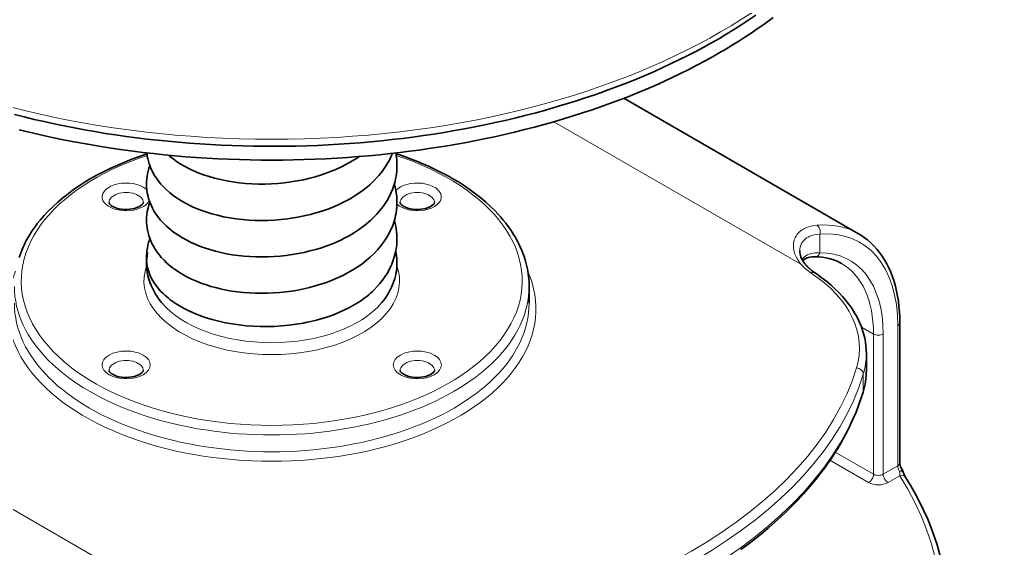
# Model space of a CAD drawing. Extents: x -1556 to 2480, y -1748 to 2591.
# Drawn here: x 1361.2 to 1643.9, y 1245.5 to 1399.8 of the extents above; entities that cross this region are included whole.
import ezdxf

# ---------------------------------------------------------------- set-up
doc = ezdxf.new("R2010")
doc.units = 0

msp = doc.modelspace()

# ---------------------------------------------------------------- linework, layer by layer
at = {"color": 7, "lineweight": 35}
for p, q in [((1537.309692, 1376.824585), (1605.738037, 1337.317383)), ((1617.714478, 1311.323242), (1617.714478, 1270.45752))]:
    msp.add_line(p, q, dxfattribs=at)
at = {"color": 7, "lineweight": 13}
for p, q in [((1516.938354, 1369.984741), (1588.930054, 1328.420288)), ((1617.128784, 1310.506836), (1617.128784, 1269.640991)), ((1610.057617, 1267.191528), (1610.057617, 1308.057251)), ((1612.886108, 1267.191528), (1612.886108, 1308.057251)), ((1280.460327, 1302.391235), (1412.15332, 1226.358276))]:
    msp.add_line(p, q, dxfattribs=at)
at = {"color": 7, "lineweight": 35, "ltscale": 0.011433}
msp.add_line((1459.797852, 1359.558838), (1460.175659, 1359.816528), dxfattribs=at)
at = {"color": 7, "lineweight": 13, "ltscale": 0.134875}
msp.add_line((1594.428467, 1337.169434), (1594.428467, 1331.774414), dxfattribs=at)
at = {"color": 7, "lineweight": 35, "ltscale": 0.122473}
for p, q in [((1509.69519, 1317.040527), (1509.69519, 1321.939453)), ((1607.980591, 1302.351929), (1607.980591, 1297.453003))]:
    msp.add_line(p, q, dxfattribs=at)
at = {"color": 7, "lineweight": 13, "ltscale": 0.100864}
msp.add_line((1606.563599, 1310.074585), (1610.057617, 1308.057251), dxfattribs=at)
at = {"color": 7, "lineweight": 13, "ltscale": 0.122473}
msp.add_line((1607.085938, 1296.390625), (1607.085938, 1291.491699), dxfattribs=at)
at = {"color": 7, "lineweight": 13, "ltscale": 0.321116}
msp.add_line((1610.057617, 1267.191528), (1598.933838, 1273.613892), dxfattribs=at)
at = {"color": 7, "lineweight": 13, "ltscale": 0.325122}
msp.add_line((1608.643433, 1264.742065), (1597.380859, 1271.244507), dxfattribs=at)
at = {"color": 7, "lineweight": 13, "ltscale": 0.122475}
msp.add_line((1617.128784, 1269.640991), (1612.886108, 1267.191528), dxfattribs=at)
at = {"color": 7, "lineweight": 13, "ltscale": 0.099933}
msp.add_line((1617.762085, 1266.740723), (1614.300293, 1264.742065), dxfattribs=at)
at = {"color": 7, "lineweight": 35}
for points in [[(1359.694092, 1372.091919), (1362.5625, 1371.365356), (1365.451538, 1370.667236), (1368.359985, 1369.997925), (1371.287231, 1369.357422), (1374.232178, 1368.746094), (1377.194336, 1368.16394), (1380.172607, 1367.611328), (1383.166504, 1367.088013), (1386.174683, 1366.594482), (1389.196777, 1366.130737), (1392.231567, 1365.696899), (1395.278564, 1365.293091), (1398.336426, 1364.919434), (1401.404785, 1364.57605), (1404.4823, 1364.262939), (1407.568604, 1363.980225), (1410.662354, 1363.728027), (1413.763062, 1363.506348), (1416.869629, 1363.315308), (1419.981201, 1363.154907), (1423.096924, 1363.025269), (1426.215942, 1362.92627), (1429.337402, 1362.858032), (1432.460327, 1362.820679), (1435.583862, 1362.813965), (1438.707153, 1362.838135), (1441.829346, 1362.893066), (1444.949585, 1362.97876), (1448.066895, 1363.095215), (1451.180298, 1363.242432), (1454.289185, 1363.420288), (1457.392456, 1363.628784), (1460.48938, 1363.867798), (1463.578857, 1364.137329), (1466.6604, 1364.437378), (1469.732788, 1364.7677), (1472.795288, 1365.128418), (1475.847046, 1365.519165), (1478.887207, 1365.940186), (1481.914795, 1366.390991), (1484.929199, 1366.871704), (1487.929199, 1367.38208), (1490.914429, 1367.922119), (1493.883545, 1368.491577), (1496.836182, 1369.090454), (1499.770996, 1369.718262), (1502.687744, 1370.375244), (1505.585083, 1371.060913), (1508.462646, 1371.775269), (1511.319092, 1372.518066), (1514.154175, 1373.289185), (1516.966553, 1374.088135), (1519.267944, 1374.767944), (1521.552856, 1375.466431), (1523.821289, 1376.183716), (1526.07251, 1376.919434), (1528.306274, 1377.673828), (1530.521973, 1378.446289), (1532.719604, 1379.237061), (1534.898193, 1380.045776), (1538.567139, 1381.465454), (1541.143188, 1382.50708), (1543.689453, 1383.574585), (1546.204834, 1384.66748), (1548.688843, 1385.785645), (1551.140625, 1386.928589), (1553.559692, 1388.096313), (1555.945313, 1389.28833), (1558.296631, 1390.504517), (1560.613281, 1391.744385), (1562.894287, 1393.007813), (1565.139282, 1394.294434), (1567.347412, 1395.604004), (1569.518066, 1396.936035), (1571.650757, 1398.290283), (1573.744751, 1399.666626), (1575.799438, 1401.064453)], [(1361.088745, 1367.655884), (1363.994263, 1366.94165), (1366.920166, 1366.256348), (1369.865723, 1365.600098), (1373.012085, 1364.935913), (1376.511963, 1364.240845), (1381.088745, 1363.398438), (1385.47168, 1362.662598), (1389.884521, 1361.989746), (1394.324463, 1361.380249), (1397.079468, 1361.036011), (1400.231323, 1360.672485), (1403.335449, 1360.346802), (1406.44873, 1360.052002), (1409.570068, 1359.788086), (1412.69873, 1359.554932), (1415.83374, 1359.352905), (1418.974243, 1359.181885), (1422.119385, 1359.04187), (1425.268066, 1358.933105), (1428.419434, 1358.855469), (1431.572754, 1358.80896), (1434.726929, 1358.793701), (1437.880981, 1358.80957), (1441.03418, 1358.856689), (1444.185669, 1358.934937), (1447.334229, 1359.044434), (1450.479248, 1359.185059), (1453.619629, 1359.356689), (1456.754517, 1359.559326), (1459.883057, 1359.793091), (1463.004272, 1360.057617), (1466.11731, 1360.353027), (1469.262085, 1360.683838), (1472.088989, 1361.009033), (1474.877686, 1361.355957), (1477.65686, 1361.727783), (1480.425903, 1362.124512), (1483.184082, 1362.545898), (1485.930786, 1362.991943), (1488.665283, 1363.462524), (1491.440796, 1363.967773), (1493.771484, 1364.413452), (1496.587158, 1364.978882), (1499.573975, 1365.61084), (1502.519287, 1366.267578), (1505.444824, 1366.953369), (1508.349976, 1367.668091), (1511.233765, 1368.411499), (1514.095459, 1369.183472), (1516.934082, 1369.983643), (1519.748901, 1370.812012), (1522.539185, 1371.668091), (1525.304077, 1372.55188), (1528.042603, 1373.462891), (1530.754272, 1374.401123), (1533.437988, 1375.366089), (1536.093262, 1376.357666), (1538.719116, 1377.37561), (1541.314941, 1378.419556), (1543.879883, 1379.489136), (1546.413208, 1380.584229), (1548.914185, 1381.704346), (1551.382202, 1382.849487), (1553.816406, 1384.019043), (1556.216187, 1385.212769), (1558.580688, 1386.43042), (1561.177734, 1387.817505), (1563.170044, 1388.918213), (1565.115356, 1390.025513), (1567.032837, 1391.149658), (1568.921753, 1392.290161), (1570.781982, 1393.447144), (1572.612793, 1394.620117), (1574.414063, 1395.809082), (1576.199097, 1397.022949), (1577.766357, 1398.119751), (1579.305664, 1399.22644), (1580.819946, 1400.345337)], [(1361.0802, 1330.435303), (1361.340698, 1331.191406), (1361.624634, 1331.947632), (1361.928833, 1332.695801), (1362.256592, 1333.444214), (1362.60376, 1334.183716), (1362.974487, 1334.923218), (1363.364014, 1335.652954), (1364.057739, 1336.855591), (1364.808472, 1338.043457), (1365.61499, 1339.21582), (1366.476318, 1340.371216), (1367.22876, 1341.312744), (1368.393921, 1342.66687), (1369.634399, 1343.99292), (1370.949097, 1345.290283), (1372.336548, 1346.557983), (1373.794678, 1347.794678), (1375.321777, 1348.999268), (1376.91626, 1350.170776), (1378.575928, 1351.308105), (1380.29895, 1352.410156), (1382.083374, 1353.475952), (1383.927002, 1354.504395), (1385.828003, 1355.494629), (1387.784058, 1356.445557), (1389.792847, 1357.356445), (1391.852417, 1358.226318), (1393.960205, 1359.054199), (1396.11377, 1359.839478), (1398.310913, 1360.581177)], [(1459.759277, 1348.914551), (1459.035767, 1348.441895), (1458.296997, 1347.983887), (1457.543457, 1347.540405), (1455.994019, 1346.697388), (1454.391724, 1345.912964), (1452.741821, 1345.187988), (1451.048706, 1344.522461), (1449.315186, 1343.91626), (1447.54541, 1343.369751), (1446.013428, 1342.951782), (1444.074585, 1342.491821), (1442.284912, 1342.132202), (1440.477661, 1341.829834), (1439.264648, 1341.659912), (1437.368042, 1341.446411), (1435.474976, 1341.295532), (1433.580444, 1341.206055), (1431.690796, 1341.177979), (1429.891968, 1341.208252), (1428.104004, 1341.294312), (1426.161499, 1341.452393), (1424.247803, 1341.676147), (1422.440308, 1341.952148), (1420.662842, 1342.288208), (1418.919678, 1342.68396), (1417.221069, 1343.137451), (1415.770142, 1343.582153), (1414.353638, 1344.071777), (1412.973755, 1344.606689), (1411.631714, 1345.187622), (1410.842529, 1345.559937), (1410.102661, 1345.931519), (1409.377808, 1346.318604), (1408.667969, 1346.721191), (1407.973999, 1347.139648), (1407.296021, 1347.574097), (1406.634888, 1348.024658), (1405.990234, 1348.492432), (1404.914795, 1349.34375), (1404.024048, 1350.128174), (1403.179932, 1350.953247), (1402.385498, 1351.81958), (1402.006226, 1352.270752), (1401.521362, 1352.890503), (1401.083008, 1353.5), (1400.477783, 1354.439453), (1399.931396, 1355.420166), (1399.567993, 1356.171753), (1399.25, 1356.924438), (1398.970703, 1357.694092), (1398.731323, 1358.480835), (1398.541626, 1359.246948), (1398.432129, 1359.79248), (1398.343262, 1360.34082), (1398.274902, 1360.894043)], [(1459.797852, 1359.558838), (1459.074585, 1359.084717), (1458.335815, 1358.625366), (1457.582397, 1358.180664), (1456.814575, 1357.75061), (1455.238403, 1356.93457), (1453.61145, 1356.177368), (1452.640503, 1355.763062), (1451.054565, 1355.141602), (1449.212036, 1354.499268), (1447.329224, 1353.924438), (1445.786377, 1353.510498), (1443.960205, 1353.083374), (1442.11145, 1352.716919), (1440.244629, 1352.411377), (1438.364624, 1352.166992), (1436.476196, 1351.983887), (1434.583984, 1351.862061), (1432.692749, 1351.801514), (1430.807007, 1351.802246), (1428.931396, 1351.863892), (1427.070679, 1351.986328), (1425.229492, 1352.169312), (1423.23938, 1352.438843), (1422.17749, 1352.61438), (1421.125854, 1352.811035), (1419.390259, 1353.187256), (1417.989868, 1353.540527), (1416.455566, 1353.982422), (1414.814331, 1354.523682), (1413.220703, 1355.124268), (1411.677979, 1355.784424), (1410.293213, 1356.451904), (1409.107178, 1357.087769), (1408.013306, 1357.734009), (1406.959229, 1358.419312), (1405.946777, 1359.144531), (1405.031128, 1359.866699), (1404.611206, 1360.22229)], [(1459.759277, 1348.914551), (1460.49353, 1349.420532), (1461.210083, 1349.942261), (1461.908569, 1350.479736), (1462.588257, 1351.032959), (1463.248413, 1351.601929), (1463.888428, 1352.186646), (1464.515869, 1352.795776), (1465.458252, 1353.786377), (1465.95105, 1354.346924), (1466.412109, 1354.902588), (1466.855591, 1355.469238), (1467.281006, 1356.046997), (1467.687744, 1356.63562), (1468.075317, 1357.234985), (1468.458374, 1357.871826), (1468.963989, 1358.793579), (1469.435059, 1359.763672), (1469.852295, 1360.749512)], [(1398.81311, 1347.574341), (1398.653442, 1348.155151), (1398.426392, 1349.205933), (1398.289063, 1350.147583), (1398.21814, 1350.990234), (1398.196045, 1351.748047), (1398.213135, 1352.505737), (1398.269531, 1353.261841), (1398.367432, 1354.031494), (1398.50769, 1354.80603), (1398.687134, 1355.567383), (1398.904663, 1356.315674), (1399.179932, 1357.106323)], [(1459.683228, 1338.243652), (1460.373047, 1338.715454), (1461.047485, 1339.20105), (1461.706055, 1339.700439), (1462.348267, 1340.213623), (1462.973755, 1340.740601), (1463.581665, 1341.281372), (1464.171631, 1341.835938), (1464.743164, 1342.404419), (1465.25647, 1342.944336), (1465.752808, 1343.496094), (1466.231445, 1344.059692), (1466.692139, 1344.634888), (1467.134155, 1345.221802), (1467.556763, 1345.820068), (1467.959595, 1346.429688), (1468.342041, 1347.050415), (1468.923218, 1348.092163), (1469.44458, 1349.161621), (1469.90332, 1350.256836), (1470.296265, 1351.375488), (1470.477783, 1351.979492), (1470.639526, 1352.588867), (1470.806152, 1353.321655), (1470.943726, 1354.060303), (1471.051758, 1354.804199), (1471.129761, 1355.550781)], [(1468.15332, 1336.120972), (1468.704224, 1337.06665), (1469.155884, 1337.934082), (1469.56665, 1338.82019), (1469.936157, 1339.728027), (1470.243286, 1340.596924), (1470.44873, 1341.26416), (1470.630005, 1341.93811), (1470.786743, 1342.618164), (1470.921875, 1343.324097), (1471.04541, 1344.150146), (1471.134521, 1345.02356), (1471.189453, 1346.121338), (1471.17981, 1347.185791), (1471.105225, 1348.280151), (1470.997681, 1349.173218), (1470.854858, 1350.016113), (1470.659668, 1350.914307), (1470.424072, 1351.793457)], [(1509.69519, 1321.939453), (1509.669189, 1323.106934), (1509.591553, 1324.273438), (1509.46228, 1325.4375), (1509.281494, 1326.598389), (1509.132568, 1327.370117), (1508.960938, 1328.139771), (1508.766846, 1328.906616), (1508.550171, 1329.671021), (1508.311279, 1330.431885), (1508.050171, 1331.189941), (1507.76709, 1331.944092), (1507.462158, 1332.694336), (1507.13562, 1333.440308), (1506.787476, 1334.181885), (1506.418091, 1334.918823), (1506.027466, 1335.651001), (1505.615845, 1336.378174), (1505.183472, 1337.100098), (1504.730469, 1337.816528), (1504.25708, 1338.527466), (1503.603638, 1339.453491), (1502.915649, 1340.369141), (1502.178467, 1341.292236), (1501.406372, 1342.203613), (1500.599854, 1343.102783), (1499.759155, 1343.989624), (1498.444946, 1345.286865), (1497.057983, 1346.554321), (1495.600342, 1347.790894), (1494.073486, 1348.995483), (1492.479614, 1350.166992), (1490.820435, 1351.304199), (1489.0979, 1352.406128), (1487.313965, 1353.471924)], [(1388.319092, 1345.306885), (1387.90271, 1345.581909), (1387.599976, 1345.84729), (1387.408325, 1346.078125), (1387.303223, 1346.27124), (1387.269165, 1346.417725), (1387.268799, 1346.432617)], [(1388.319092, 1345.306885), (1388.841309, 1345.044434), (1389.455566, 1344.812134), (1390.144775, 1344.623047), (1390.890137, 1344.486572), (1391.671387, 1344.408813), (1392.468384, 1344.393188), (1393.26001, 1344.440063), (1394.025879, 1344.547852), (1394.745605, 1344.711548), (1395.399658, 1344.923584), (1395.969849, 1345.172974), (1396.440552, 1345.444092), (1396.800537, 1345.717285), (1397.046631, 1345.968506), (1397.18811, 1346.173584), (1397.257935, 1346.345581), (1397.268799, 1346.432617)], [(1402.515747, 1330.433105), (1402.094482, 1330.926147), (1401.689941, 1331.432007), (1401.302979, 1331.95105), (1400.74353, 1332.774902), (1400.187988, 1333.705444), (1399.7948, 1334.457031), (1399.441772, 1335.224854), (1399.129028, 1336.01123), (1398.860229, 1336.808838), (1398.651245, 1337.556885), (1398.480957, 1338.313721), (1398.352905, 1339.059814), (1398.263184, 1339.809814), (1398.212769, 1340.548096), (1398.199707, 1341.288574), (1398.223999, 1342.026978), (1398.288208, 1342.786133), (1398.433228, 1343.786743), (1398.641968, 1344.759277), (1398.912598, 1345.711914), (1399.181152, 1346.482544)], [(1459.683228, 1338.243652), (1458.859253, 1337.710327), (1458.015869, 1337.195923), (1457.028076, 1336.630371), (1456.01709, 1336.089722), (1454.983643, 1335.573608), (1453.928955, 1335.082153), (1452.380371, 1334.420166), (1450.793457, 1333.809448), (1449.171997, 1333.250366), (1447.519165, 1332.743164), (1445.839844, 1332.288574), (1444.136353, 1331.886353), (1442.412476, 1331.536987), (1440.671875, 1331.240601), (1438.918823, 1330.997437), (1437.156616, 1330.807739), (1435.38916, 1330.671387), (1433.620605, 1330.588623), (1431.85437, 1330.559204), (1430.094604, 1330.583252), (1428.345215, 1330.660522), (1426.609863, 1330.790894), (1424.891479, 1330.974243), (1423.194336, 1331.210205), (1421.521973, 1331.498535), (1419.877686, 1331.838867), (1418.263428, 1332.231689), (1416.683716, 1332.676392), (1415.141724, 1333.172852), (1413.640625, 1333.721191), (1412.555664, 1334.161377), (1411.225708, 1334.75647), (1409.937988, 1335.397705), (1408.694824, 1336.085693), (1407.577881, 1336.770264), (1406.5802, 1337.443115), (1406.095581, 1337.793701), (1405.392212, 1338.33374), (1404.711914, 1338.895264), (1404.055786, 1339.478516), (1403.425171, 1340.083862), (1402.858032, 1340.671997), (1402.315552, 1341.280273), (1401.651489, 1342.098389), (1401.033936, 1342.950928), (1400.466553, 1343.837402), (1399.952881, 1344.757568), (1399.619507, 1345.438354), (1399.317505, 1346.135132), (1399.048462, 1346.84668), (1398.813721, 1347.572388)], [(1473.171875, 1345.306885), (1472.755493, 1345.581909), (1472.452759, 1345.84729), (1472.26123, 1346.078125), (1472.156006, 1346.27124), (1472.121948, 1346.417725), (1472.121582, 1346.432617)], [(1473.171875, 1345.306885), (1473.694092, 1345.044434), (1474.30835, 1344.812134), (1474.997559, 1344.623047), (1475.74292, 1344.486572), (1476.524292, 1344.408813), (1477.321167, 1344.393188), (1478.112915, 1344.440063), (1478.878662, 1344.547852), (1479.598389, 1344.711548), (1480.252441, 1344.923584), (1480.822754, 1345.172974), (1481.293457, 1345.444092), (1481.653442, 1345.717285), (1481.899414, 1345.968506), (1482.041016, 1346.173584), (1482.11084, 1346.345581), (1482.121582, 1346.432617)], [(1464.558105, 1320.983887), (1465.452759, 1321.926636), (1466.239258, 1322.837524), (1466.978027, 1323.779541), (1467.666626, 1324.752319), (1468.297119, 1325.746704), (1468.869507, 1326.762939), (1469.414795, 1327.870972), (1469.672241, 1328.459106), (1469.911865, 1329.057129), (1470.302002, 1330.174683), (1470.609985, 1331.257446), (1470.854126, 1332.355347), (1471.032715, 1333.466064), (1471.103149, 1334.096558), (1471.173218, 1335.108521), (1471.187866, 1336.06604), (1471.151733, 1337.035767), (1471.074951, 1337.922852), (1470.967529, 1338.729248), (1470.825195, 1339.531494), (1470.64856, 1340.326782), (1470.421143, 1341.169434)], [(1398.589111, 1327.216553), (1398.434937, 1327.966553), (1398.319336, 1328.724121), (1398.243286, 1329.486694), (1398.206421, 1330.313232), (1398.210205, 1330.998779), (1398.243896, 1331.645752), (1398.309326, 1332.314819), (1398.448364, 1333.231689), (1398.610596, 1333.998779), (1398.811768, 1334.754639), (1399.050537, 1335.497681), (1399.183716, 1335.86438)], [(1617.714478, 1311.323242), (1617.688599, 1312.949097), (1617.61084, 1314.546387), (1617.480957, 1316.113403), (1617.29895, 1317.648071), (1617.064575, 1319.148804), (1616.777954, 1320.613525), (1616.438965, 1322.040283), (1616.047607, 1323.427246), (1615.599854, 1324.784058), (1615.098999, 1326.096558), (1614.555054, 1327.341797), (1613.960205, 1328.540405), (1613.30896, 1329.700439), (1612.606689, 1330.809082), (1611.854004, 1331.864136), (1611.051758, 1332.863647), (1610.200684, 1333.805664), (1609.302124, 1334.687988), (1608.357666, 1335.508667), (1607.368774, 1336.265503), (1606.565796, 1336.81189), (1605.738037, 1337.317383)], [(1398.482178, 1331.827637), (1398.344971, 1330.959961), (1398.253662, 1330.085938), (1398.205688, 1329.024048), (1398.222046, 1328.046143), (1398.29895, 1327.046143), (1398.435547, 1326.056274), (1398.630005, 1325.080688), (1398.894775, 1324.072144), (1399.173218, 1323.21167), (1399.563477, 1322.203125), (1400.013062, 1321.219238), (1400.415527, 1320.447388), (1400.846558, 1319.703979), (1401.310303, 1318.978271), (1401.805176, 1318.270752), (1402.51001, 1317.358154), (1402.693726, 1317.135742)], [(1466.696655, 1317.135742), (1467.31897, 1317.914307), (1467.901733, 1318.716064), (1468.443237, 1319.540649), (1468.942749, 1320.389282), (1469.241577, 1320.948975), (1469.728882, 1321.975098), (1470.12207, 1322.948486), (1470.300293, 1323.453979), (1470.534058, 1324.204224), (1470.726807, 1324.937988), (1470.887695, 1325.685669), (1471.006592, 1326.383057), (1471.131714, 1327.472534), (1471.184326, 1328.587158), (1471.178101, 1329.32373), (1471.13916, 1330.053955), (1471.067993, 1330.780273), (1470.965088, 1331.503174), (1470.829102, 1332.227539)], [(1590.435913, 1328.103516), (1590.038818, 1328.586914), (1589.681274, 1329.084473), (1589.375732, 1329.578491), (1589.121704, 1330.065186), (1588.917969, 1330.541138), (1588.761841, 1331.00769), (1588.653564, 1331.456299), (1588.59082, 1331.884155), (1588.570557, 1332.289063)], [(1459.578369, 1327.554932), (1458.302612, 1326.748291), (1456.982056, 1325.98584), (1455.421143, 1325.168579), (1453.80896, 1324.40918), (1452.256958, 1323.751099), (1450.667114, 1323.144409), (1449.042725, 1322.589233), (1447.387207, 1322.086182), (1445.705322, 1321.635498), (1443.999634, 1321.237427), (1442.273804, 1320.892212), (1440.531494, 1320.599976), (1438.776733, 1320.361084), (1437.013306, 1320.175537), (1435.244751, 1320.043457), (1433.47522, 1319.964966), (1431.708252, 1319.940063), (1429.947998, 1319.968628), (1428.198242, 1320.050415), (1426.462769, 1320.185425), (1424.744507, 1320.373413), (1423.047852, 1320.614136), (1421.376221, 1320.907227), (1419.733154, 1321.252686), (1418.344238, 1321.591675), (1416.980835, 1321.968994), (1415.64502, 1322.384766), (1414.338501, 1322.838989), (1412.769287, 1323.452881), (1411.334961, 1324.086426), (1409.949219, 1324.773071), (1408.615112, 1325.513794), (1407.968872, 1325.904419), (1407.227783, 1326.380981), (1406.506958, 1326.876953), (1405.662109, 1327.503906), (1404.849121, 1328.160767), (1404.069946, 1328.847778), (1403.32666, 1329.565552), (1402.515747, 1330.433105)], [(1589.434937, 1329.47644), (1589.752197, 1329.73584), (1590.131226, 1329.970947), (1590.57605, 1330.177002), (1591.088257, 1330.3479), (1591.491455, 1330.444214), (1592.071777, 1330.536011), (1592.856812, 1330.588745), (1593.022705, 1330.590942)], [(1398.589111, 1327.216553), (1398.846191, 1326.283691), (1399.18103, 1325.361938), (1399.591919, 1324.453735), (1400.076782, 1323.561523), (1400.633179, 1322.687622), (1401.258667, 1321.834351), (1401.806885, 1321.167725), (1402.396118, 1320.516479), (1403.024658, 1319.88147), (1403.516357, 1319.420166), (1404.028442, 1318.96875), (1404.569702, 1318.519287), (1405.130615, 1318.080444), (1405.975586, 1317.464355), (1406.858032, 1316.87146), (1407.776123, 1316.302246), (1408.476929, 1315.896606), (1409.195313, 1315.504395), (1409.95105, 1315.115479), (1410.723633, 1314.740967), (1412.293945, 1314.044922), (1413.920288, 1313.406372), (1415.59668, 1312.82605), (1417.317627, 1312.304321), (1419.233765, 1311.803467), (1421.189941, 1311.372192), (1423.180054, 1311.010742), (1425.198242, 1310.718994), (1427.238403, 1310.497192), (1429.295044, 1310.345215), (1431.362671, 1310.262939), (1433.435913, 1310.250366), (1435.509277, 1310.307373), (1437.577759, 1310.433838), (1439.724365, 1310.639893), (1441.854004, 1310.921509), (1443.960571, 1311.278442), (1445.003296, 1311.485229), (1446.03772, 1311.710815), (1447.741333, 1312.12854), (1449.415894, 1312.598267), (1451.057251, 1313.119751), (1452.661011, 1313.692749), (1454.222778, 1314.316895), (1455.738281, 1314.991577), (1457.168579, 1315.698608), (1458.546143, 1316.452881), (1459.865234, 1317.253052)], [(1607.980591, 1302.351929), (1607.950806, 1303.477173), (1607.861694, 1304.601074), (1607.713501, 1305.72168), (1607.506592, 1306.837402), (1607.353149, 1307.508911), (1607.178467, 1308.178345), (1606.982788, 1308.844604), (1606.766235, 1309.50769), (1606.528931, 1310.167236), (1606.271118, 1310.822998), (1605.992798, 1311.474854), (1605.694336, 1312.122314), (1605.367188, 1312.782349), (1605.019043, 1313.437378), (1604.650391, 1314.087158), (1604.26123, 1314.731567), (1603.851807, 1315.370239), (1603.422485, 1316.003052), (1602.973267, 1316.629761), (1602.042847, 1317.832153), (1601.068237, 1318.978027), (1600.026611, 1320.098999), (1598.9198, 1321.194092), (1597.732788, 1322.276611), (1596.464844, 1323.344482), (1595.133423, 1324.381714), (1593.740234, 1325.387329), (1593.02124, 1325.877808)], [(1388.319092, 1296.317139), (1387.90271, 1296.592163), (1387.599976, 1296.857422), (1387.408325, 1297.088257), (1387.303223, 1297.281372), (1387.269165, 1297.427979), (1387.268799, 1297.442871)], [(1388.319092, 1296.317139), (1388.841309, 1296.054688), (1389.455566, 1295.822388), (1390.144775, 1295.633301), (1390.890137, 1295.496826), (1391.671387, 1295.419067), (1392.468384, 1295.40332), (1393.26001, 1295.450317), (1394.025879, 1295.557983), (1394.745605, 1295.72168), (1395.399658, 1295.933838), (1395.969849, 1296.183105), (1396.440552, 1296.454346), (1396.800537, 1296.727539), (1397.046631, 1296.97876), (1397.18811, 1297.183716), (1397.257935, 1297.355835), (1397.268799, 1297.442871)], [(1473.171875, 1296.317139), (1472.755493, 1296.592163), (1472.452759, 1296.857422), (1472.26123, 1297.088257), (1472.156006, 1297.281372), (1472.121948, 1297.427979), (1472.121582, 1297.442871)], [(1473.171875, 1296.317139), (1473.694092, 1296.054688), (1474.30835, 1295.822388), (1474.997559, 1295.633301), (1475.74292, 1295.496826), (1476.524292, 1295.419067), (1477.321167, 1295.40332), (1478.112915, 1295.450317), (1478.878662, 1295.557983), (1479.598389, 1295.72168), (1480.252441, 1295.933838), (1480.822754, 1296.183105), (1481.293457, 1296.454346), (1481.653442, 1296.727539), (1481.899414, 1296.97876), (1482.041016, 1297.183716), (1482.11084, 1297.355835), (1482.121582, 1297.442871)], [(1607.030029, 1291.111084), (1606.4104, 1289.172241), (1605.726807, 1287.241089), (1604.979858, 1285.319336), (1604.169922, 1283.407471), (1603.297241, 1281.506226), (1602.362427, 1279.616211), (1601.365845, 1277.738403), (1600.307983, 1275.873169), (1599.622559, 1274.72522), (1598.917969, 1273.588867), (1598.186401, 1272.451416), (1597.436279, 1271.32605), (1596.658936, 1270.199951), (1595.863647, 1269.086182), (1595.041138, 1267.971924), (1594.201416, 1266.870483), (1593.122314, 1265.504395), (1592.017822, 1264.158813), (1590.870972, 1262.812988), (1589.699951, 1261.488159), (1588.114258, 1259.766357), (1586.472656, 1258.063477), (1584.776001, 1256.380127), (1583.024902, 1254.716797), (1581.220093, 1253.074097), (1579.362183, 1251.452515), (1577.451904, 1249.852661), (1575.489868, 1248.274902), (1573.476929, 1246.719971), (1571.413818, 1245.188354)], [(1618.477173, 1268.348999), (1618.195435, 1268.81311), (1617.970459, 1269.297363), (1617.814819, 1269.7677), (1617.732422, 1270.186401), (1617.714478, 1270.45752)], [(1619.450439, 1266.17981), (1619.230469, 1266.576294), (1618.979858, 1267.140259), (1618.731445, 1267.831177)]]:
    msp.add_lwpolyline(points, dxfattribs=at)
at = {"color": 7, "lineweight": 13}
for points in [[(1593.571777, 1339.808594), (1592.703735, 1339.706665), (1591.87146, 1339.544922), (1591.080688, 1339.322144), (1590.337524, 1339.03772), (1589.980957, 1338.870117), (1589.638916, 1338.686768), (1589.320923, 1338.49353), (1589.018188, 1338.285889), (1588.481567, 1337.847046), (1588.237061, 1337.608887), (1588.009155, 1337.358765), (1587.731934, 1337.007568), (1587.486084, 1336.637085), (1587.272827, 1336.248779), (1587.092773, 1335.844116), (1586.946777, 1335.424438), (1586.835205, 1334.991455), (1586.774902, 1334.661133), (1586.733887, 1334.325073), (1586.712402, 1333.979492), (1586.71106, 1333.629517), (1586.743042, 1333.131958), (1586.814453, 1332.629395), (1586.924927, 1332.123779), (1587.031616, 1331.748657), (1587.15918, 1331.373657), (1587.311401, 1330.989868), (1587.485107, 1330.60791), (1587.889282, 1329.861816), (1588.37207, 1329.130981), (1588.930054, 1328.420288)], [(1594.428467, 1337.169434), (1593.588379, 1337.108154), (1592.790039, 1336.978638), (1592.408691, 1336.887817), (1592.040283, 1336.779541), (1591.514404, 1336.584229), (1591.022827, 1336.349609), (1590.568848, 1336.076416), (1590.155273, 1335.765747), (1589.744873, 1335.376587), (1589.391846, 1334.94519), (1589.099121, 1334.475098), (1588.869019, 1333.970093), (1588.703491, 1333.434326), (1588.60376, 1332.872437), (1588.570557, 1332.289063)], [(1589.27124, 1329.768066), (1589.583862, 1330.170654), (1589.949585, 1330.533325), (1590.365479, 1330.852905), (1590.828247, 1331.127319), (1591.333984, 1331.354858), (1591.878662, 1331.534668), (1592.472168, 1331.668701), (1593.097778, 1331.752686), (1593.751221, 1331.787476), (1594.428467, 1331.774414)]]:
    msp.add_lwpolyline(points, dxfattribs=at)
at = {"color": 7, "lineweight": 35}
for centre, radius, start, end in [((1452.578735, 1357.106201), 18.616215, 355.207542, 11.629555), ((1616.827881, 1267.217773), 2, 17.860467, 34.446673)]:
    msp.add_arc(centre, radius, start, end, dxfattribs=at)
at = {"color": 7, "lineweight": 13}
msp.add_arc((1731.649048, 1274.212402), 114.131747, 183.109657, 183.753607, dxfattribs=at)
for centre, major_axis, ratio, start_param, end_param in [((1434.69519, 1471.675049), (185, 0), 0.57735, 3.1416211003, 6.2832137538), ((1434.69519, 1323.570801), (73, 0), 0.57735, 2.0915548788, 7.3343580147), ((1392.268799, 1348.065674), (7, 0), 0.57735, 0.7853981634, 6.0083649585), ((1477.121582, 1348.065674), (7, 0), 0.57735, 3.6999085557, 8.9555534087), ((1392.268799, 1346.432617), (5, 0), 0.57735, 0, 3.1415926536), ((1392.268799, 1348.065674), (7, 0), 0.57735, 0.5347761132, 0.7853981634), ((1477.121582, 1346.432617), (5, 0), 0.57735, 6.2831853072, 9.4247779608), ((1593.01416, 1337.985962), (0.16333, -1.993286), 0.758217, 1.087577037, 2.6583733638), ((1578.237915, 1289.686157), (27.5, 47.631348), 0.57735, 6.2831791117, 6.6632986106), ((1579.6521, 1288.869629), (26.5, 45.899292), 0.57735, 5.4977871438, 6.6632986106), ((1593.01416, 1332.59082), (0.008423, -2), 0.773844, 0.0001061252, 1.1470214507), ((1579.6521, 1288.869629), (23.5, 40.703247), 0.57735, 5.4977871438, 6.6078399157), ((1434.69519, 1315.405762), (77, 0), 0.57735, 2.8927792876, 6.5320475623), ((1434.69519, 1323.570801), (37.242065, 0), 0.57735, 2.9372945452, 6.487483436), ((1608.570557, 1334.143066), (22, 0), 0.57735, 3.608975018, 3.8531058361), ((1591.908325, 1324.216064), (1.112793, 1.661865), 0.618394, 6.2830638303, 7.1083586148), ((1578.237915, 1289.686157), (22.5, 38.971191), 0.57735, 5.4977871438, 6.2831896589), ((1547.980591, 1303.983154), (58, 0), 0.57735, 6.1102863932, 6.9946984897), ((1434.69519, 1321.937744), (75, 0), 0.57735, 3.1416325032, 6.2832251568), ((1434.69519, 1317.038818), (75, 0), 0.57735, 3.1415926536, 6.2832251568), ((1434.69519, 1326.059204), (35.538452, 0), 0.57735, 3.5915306963, 5.8332479111), ((1615.714478, 1311.323242), (-2, 0), 0.57735, 2.3561944902, 3.1415926536), ((1611.471924, 1308.873779), (-2, 0), 0.57735, 0.7853981634, 2.3561944902), ((1392.268799, 1299.075806), (7, 0), 0.57735, 3.926990817, 10.2101761242), ((1477.121582, 1299.075806), (7, 0), 0.57735, 3.926990817, 10.2101761242), ((1547.980591, 1302.35022), (60, 0), 0.57735, 6.1102863932, 6.2832353145), ((1392.268799, 1297.442871), (5, 0), 0.57735, 0, 3.1415926536), ((1434.69519, 1315.405762), (173, 0), 0.57735, 4.8852878944, 6.1102863932), ((1477.121582, 1297.442871), (5, 0), 0.57735, 6.2831853072, 9.4247779608), ((1605.115845, 1296.589233), (1.914307, -0.579102), 0.804323, 0.2386624805, 1.8094588073), ((1434.69519, 1313.772827), (175, 0), 0.57735, 4.8852878944, 6.1102863932), ((1547.980591, 1297.451172), (-60, 0), 0.57735, 2.9686937396, 3.1415855676), ((1434.69519, 1308.873779), (-175, 0), 0.57735, 1.7436952408, 2.9686937396), ((1605.115845, 1291.690308), (1.914307, -0.579102), 0.804323, 6.283063713, 6.5218477877), ((1615.714478, 1270.45752), (-2, 0), 0.57735, 2.3561944902, 3.1415926536), ((1618.542969, 1268.824463), (1, -1.732056), 0.57735, 3.926990817, 4.8462743037), ((1434.69519, 1227.999634), (194.977173, 0), 0.57735, 4.361055591, 6.6345186966), ((1608.643433, 1266.375), (-1, -1.732056), 0.57735, 0.7853981634, 2.3561944902), ((1611.471924, 1268.008057), (-2, 0), 0.57735, 0.7853981634, 2.3561944902), ((1614.300293, 1266.375), (-1, 1.732056), 0.57735, 0.7853981634, 2.3561944902), ((1616.827881, 1267.217773), (1.903564, 0.613403), 0.296075, 0.0000000202, 1.0106417148), ((1616.827881, 1267.217773), (-1.649292, -1.131226), 0.10899, 3.1443394451, 4.092665266), ((1617.762085, 1265.107666), (-1.688477, -1.071899), 0.766621, 3.1416948901, 4.2594365201), ((1611.471924, 1266.375), (4, 0), 0.57735, 3.926990817, 5.4977871438)]:
    msp.add_ellipse(centre, major_axis=major_axis, ratio=ratio, start_param=start_param, end_param=end_param, dxfattribs=at)
at = {"color": 7, "lineweight": 35}
for centre, major_axis, ratio, start_param, end_param in [((1433.831909, 1321.762939), (75.756714, 0.67688), 0.585087, 0.7817875068, 1.0549826522), ((1425.169556, 1349.894043), (45.907104, -5.566162), 0.645464, 5.6343978773, 5.9944481837), ((1575.46521, 1285.475098), (-25.367554, -43.126831), 0.522269, 3.145804055, 3.4423119633), ((1605.518677, 1331.375854), (16.928101, -1.61731), 0.549182, 3.6679805276, 3.9358186322), ((1433.05957, 1331.565186), (36.489136, 0.324341), 0.584389, 5.5322862326, 5.7488064231), ((1553.184814, 1297.482178), (54.795776, -0.050659), 0.62398, 6.0972330532, 6.2837535097), ((1438.008301, 1226.128662), (193.66394, 0.362671), 0.588235, 6.2821249621, 6.6392498332)]:
    msp.add_ellipse(centre, major_axis=major_axis, ratio=ratio, start_param=start_param, end_param=end_param, dxfattribs=at)

doc.saveas('drawing.dxf')
